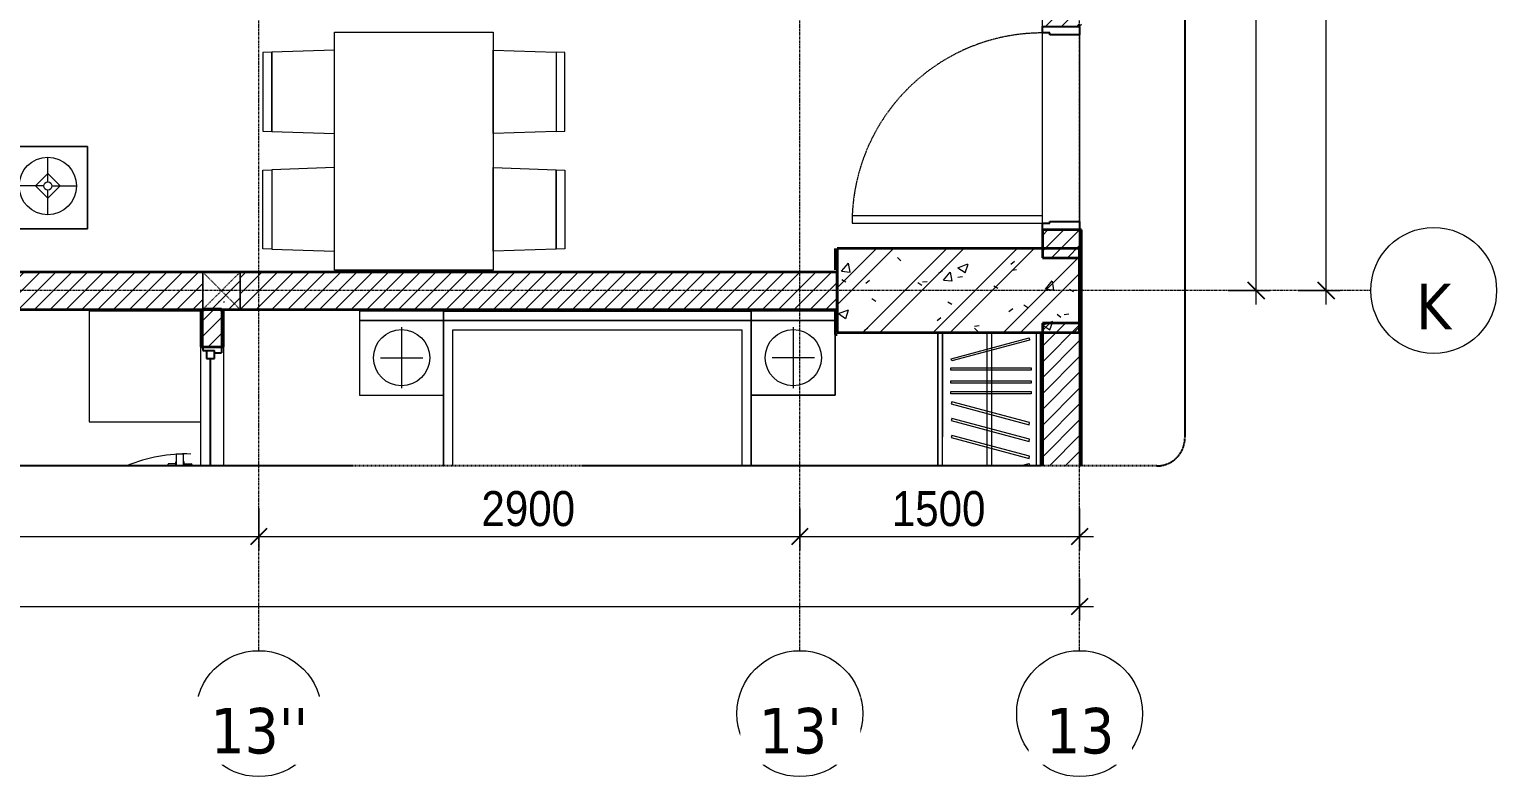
# Model space of a CAD drawing. Header units: millimetres. Extents: x 94264 to 187823, y -5375 to 75426.
# Drawn here: x 139644 to 147510, y 59132 to 63136 of the extents above; entities that cross this region are included whole.
import ezdxf

# ---------------------------------------------------------------- set-up
doc = ezdxf.new("R2010")
doc.units = ezdxf.units.MM
for name, pattern in [('Dash', [6, 3, -3]), ('Dash - Tight', [4.5, 3, -1.5]), ('Grid Line', [22.225, 12.7, -3.175, 3.175, -3.175]), ('Hidden', [7.14375, 4.7625, -2.38125])]:
    doc.linetypes.add(name, pattern=pattern)
for name, color, linetype, lineweight in [('0-2', 10, 'Continuous', 5), ('A-ANNO-DIMS', 211, 'Continuous', 9), ('A-ANNO-DIMS-75', 211, 'Continuous', 9), ('A-DETL-GENF-2', 92, 'Dash - Tight', 18), ('A-DETL-GENF-3', 92, 'Hidden', 25), ('A-DETL-GENF-4', 10, 'Continuous', 18), ('A-DOOR', 31, 'Continuous', 18), ('A-DOOR-1', 10, 'Continuous', 18), ('A-DOOR-FRAM', 31, 'Continuous', 25), ('A-FLOR-3', 10, 'Continuous', 18), ('A-GLAZ-1', 10, 'Continuous', 18), ('A-GLAZ-2', 90, 'Continuous', 25), ('A-WALL', 113, 'Continuous', 18), ('A-WALL-1', 113, 'Continuous', 35), ('A-WALL-2', 250, 'Continuous', 35), ('A-WALL-3', 10, 'Continuous', 18), ('A-WALL-PATT-1', 111, 'Continuous', 18), ('A-WALL-PATT-2', 9, 'Continuous', 18), ('A-WALL-PATT-3', 10, 'Continuous', 18), ('G-IMPT-1', 254, 'Continuous', 18), ('I-FURN', 30, 'Continuous', 18), ('I-FURN-1', 10, 'Continuous', 18), ('I-FURN-2', 253, 'Continuous', 18), ('I-WALL-1', 250, 'Continuous', 35), ('I-WALL-2', 10, 'Continuous', 18), ('I-WALL-3', 2, 'Continuous', 35), ('S-COLS', 52, 'Continuous', 18), ('S-COLS-1', 9, 'Continuous', 18), ('S-COLS-2', 250, 'Continuous', 35), ('S-COLS-4', 52, 'Dash', 18), ('S-COLS-5', 52, 'Continuous', 35), ('S-COLS-HDLN', 52, 'Dash', 18), ('S-GRID-1', 1, 'Grid Line', 9), ('S-GRID-IDEN', 1, 'Continuous', 9)]:
    doc.layers.add(name, color=color, linetype=linetype, lineweight=lineweight)
doc.styles.add('Tahoma_B', font='tahomabd.ttf', dxfattribs={"height": 243.75})
doc.styles.add('UTM Avo', font='', dxfattribs={"width": 0.9, "height": 187.5})
doc.styles.get('UTM Avo').set_extended_font_data('UTM Avo')
doc.dimstyles.new('1_Dim_chi_tiet_2_5', dxfattribs={"dimscale": 304.8, "dimtxt": 187.368928, "dimasz": 0.295276, "dimexe": 0.246063, "dimexo": 0.0625, "dimgap": 0.024606, "dimtad": 1, "dimdec": 0, "dimrnd": 5, "dimzin": 0, "dimdsep": 46, "dimtxsty": 'UTM Avo', "dimblk1": 'OBLIQUE', "dimblk2": 'OBLIQUE', "dimsah": 1, "dimcen": 0.09, "dimdle": 0.246063, "dimazin": 0, "dimtfac": 1, "dimtdec": 4, "dimtix": 1, "dimtmove": 0, "dimatfit": 3, "dimfxl": 0.492126, "dimfxlon": 1, "dimtvp": 1, "dimtolj": 1, "dimtzin": 0, "dimarcsym": 2})
pattern_1 = [(45, (0, 0), (-39.774756, 39.774756), [])]
pattern_2 = [(45, (28821.75, 0), (-42.426407, 42.426407), [])]
pattern_3 = [(50, (28821.75, 0), (546.5526, -47.8174), [57.15, -628.65]), (355, (28821.75, 0), (-105.7283, 573.17), [45.72, -502.92]), (100.451, (28867.3, -4), (440.8275, 525.35), [48.57, -534.27]), (46.184, (28821.75, 152.4), (813.2367, -126.1284), [85.725, -942.975]), (96.636, (28889.5, 141.9), (712.2074, 742.2826), [72.855, -801.405]), (351.184, (28821.75, 152.4), (712.215, 742.276), [68.58, -754.38]), (21, (28897.95, 114.3), (454.8433, -306.796), [57.15, -628.65]), (326, (28897.95, 114.3), (185.4063, 552.5638), [45.72, -502.92]), (71.451, (28935.85, 88.73), (640.2512, 245.764), [48.57, -534.27]), (37.5, (28821.75, 0), (9.26637, 253.66504), [5.029, -491.795, 5.029, -505.511, -504.825]), (37.5, (28821.75, 0), (9.26637, 253.66504), [-1007.364, 5.029, -499.796]), (7.5, (28821.75, 0), (200.45944, 300.5414), [5.029, -286.055, 5.029, -480.365, -192.405]), (7.5, (28821.75, 0), (200.45944, 300.5414), [-776.478, 5.029, -187.376]), (327.5, (28651.82, 0), (406.77284, -17.18643), [5.029, -185.471, 5.029, -589.331, -788.67]), (327.5, (28651.82, 0), (406.77284, -17.18643), [-784.86, 5.029, -783.641]), (317.5, (28575.62, 0), (444.3881, 76.2803), [5.029, -242.621, 5.029, -389.687, -560.07]), (317.5, (28575.62, 0), (444.3881, 76.2803), [-642.366, 5.029, -555.041]), (45, (28821.75, 0), (-188.5854, 188.5854), []), (45, (28821.75, 285.75), (-188.5854, 188.5854), [])]

# ---------------------------------------------------------------- blocks, each defined once
blk = doc.blocks.new('NCV_TKTC_KET CAU_rvt-2-TKCS_RAMP DỐC 2 - MẶT BẰNG TẦNG 1')
at = {"layer": 'S-COLS-1'}
h = blk.add_hatch(dxfattribs=at)
h.set_pattern_fill('FP_5', color=256, style=0, pattern_type=2)
h.set_pattern_definition([(45, (0, 0), (-188.5854, 188.5854), []), (45, (0, 285.75), (-188.5854, 188.5854), [])])
h.paths.add_polyline_path([(116452.6, 61511.9), (116452.6, 61961.9), (115152.6, 61961.9), (115152.6, 61511.9)])
h = blk.add_hatch(dxfattribs=at)
h.set_pattern_fill('FP_6', color=256, style=0, pattern_type=2)
h.set_pattern_definition([(50, (0, 0), (546.5526, -47.8174), [57.15, -628.65]), (355, (0, 0), (-105.7283, 573.17), [45.72, -502.92]), (100.451, (45.55, -4), (440.8275, 525.35), [48.57, -534.27]), (46.184, (0, 152.4), (813.2367, -126.1284), [85.725, -942.975]), (96.636, (67.8, 141.9), (712.2074, 742.2826), [72.855, -801.405]), (351.184, (0, 152.4), (712.215, 742.276), [68.58, -754.38]), (21, (76.2, 114.3), (454.8433, -306.796), [57.15, -628.65]), (326, (76.2, 114.3), (185.4063, 552.5638), [45.72, -502.92]), (71.451, (114.1, 88.73), (640.2512, 245.764), [48.57, -534.27]), (37.5, (0, 0), (9.26637, 253.66504), [25.146, -471.678, 25.146, -485.394, -504.825]), (37.5, (0, 0), (9.26637, 253.66504), [-1007.364, 25.146, -479.679]), (7.5, (0, 0), (200.45944, 300.5414), [25.146, -265.938, 25.146, -460.248, -192.405]), (7.5, (0, 0), (200.45944, 300.5414), [-776.478, 25.146, -167.259]), (327.5, (-169.93, 0), (406.77284, -17.18643), [25.146, -165.354, 25.146, -569.214, -788.67]), (327.5, (-169.93, 0), (406.77284, -17.18643), [-784.86, 25.146, -763.524]), (317.5, (-246.13, 0), (444.3881, 76.2803), [25.146, -222.504, 25.146, -369.57, -560.07]), (317.5, (-246.13, 0), (444.3881, 76.2803), [-642.366, 25.146, -534.924])])
h.paths.add_polyline_path([(116452.6, 61511.9), (116452.6, 61961.9), (115152.6, 61961.9), (115152.6, 61511.9)])
at = {"layer": 'A-FLOR-3'}
blk.add_line((111752.1, 61635.3), (111752.1, 61626.9), dxfattribs=at)
at = {"layer": 'S-COLS-2'}
for p, q in [((116452.6, 61961.9), (115152.6, 61961.9)), ((115152.6, 61961.9), (115152.6, 61511.9)), ((116452.6, 61511.9), (116452.6, 61961.9)), ((115152.6, 61511.9), (116452.6, 61511.9))]:
    blk.add_line(p, q, dxfattribs=at)
blk = doc.blocks.new('M_Fixed - 900 x 1400-553070-TKCS_RAMP DỐC 2 - MẶT BẰNG TẦNG 1')
at = {"layer": 'A-GLAZ-2'}
for p, q in [((-188, 22), (387, 22)), ((387, 44), (387, 0)), ((431, 44), (387, 44)), ((431, 63), (431, 0)), ((448.9, 63), (431, 63)), ((387, 0), (431, 0)), ((418, 0), (418, -37)), ((450, -37), (418, -37))]:
    blk.add_line(p, q, dxfattribs=at)
blk = doc.blocks.new('GIUONG NGU-2TAB-1600x2000 - GIUONG NGU-2TAB-1600x2000-842839-TKCS_RAMP DỐC 2 - MẶT BẰNG TẦNG 1')
at = {"layer": 'I-FURN-2'}
for p, q in [((458.5, 0), (8.5, 0)), ((8.5, 0), (8.5, -50)), ((458.5, -50), (458.5, 0)), ((2108.2, 0), (458.5, 0)), ((458.5, 0), (458.5, -50)), ((458.5, 0), (2108.2, 0)), ((2108.2, -50), (2108.2, 0)), ((458.5, -50), (8.5, -50)), ((8.5, -50), (8.5, -450.3)), ((8.5, -50), (458.5, -50)), ((458.5, -50), (8.5, -50)), ((8.5, -50), (8.5, -450.3)), ((458.5, -450.3), (458.5, -50)), ((2108.2, -50), (458.5, -50)), ((458.5, -50), (458.5, -830)), ((458.5, -50), (2108.2, -50)), ((458.5, -830), (458.5, -50)), ((458.5, -450.3), (458.5, -50)), ((458.5, -50), (2108.2, -50)), ((2558.2, 0), (2108.2, 0)), ((2108.2, 0), (2108.2, -50)), ((2558.2, -50), (2108.2, -50)), ((2108.2, -50), (2108.2, -450.3)), ((2108.2, -830), (2108.2, -50)), ((2108.2, -50), (2558.2, -50)), ((2108.2, -50), (2558.2, -50)), ((2108.2, -450.3), (2108.2, -50)), ((2108.2, -50), (2108.2, -830)), ((2558.2, -50), (2558.2, 0)), ((2558.2, -450.3), (2558.2, -50)), ((2558.2, -50), (2558.2, -450.3)), ((233.5, -86.8), (233.5, -413.5)), ((508.5, -100), (2058.2, -100)), ((508.5, -830), (508.5, -100)), ((2058.2, -100), (2058.2, -830)), ((2333.2, -86.8), (2333.2, -413.5)), ((120.2, -250.2), (346.8, -250.2)), ((2446.5, -250.2), (2219.8, -250.2)), ((8.5, -450.3), (458.5, -450.3)), ((8.5, -450.3), (458.5, -450.3)), ((2108.2, -450.3), (2558.2, -450.3)), ((2558.2, -450.3), (2108.2, -450.3))]:
    blk.add_line(p, q, dxfattribs=at)
for centre in [(233.5, -250.2), (2333.2, -250.2)]:
    blk.add_circle(centre, 150.7, dxfattribs=at)
blk = doc.blocks.new('TU QUAN AO-SUITE ROOM_3 - TU QUAN AO-SUITE ROOM_3-842841-TKCS_RAMP DỐC 2 - MẶT BẰNG TẦNG 1')
at = {"layer": 'I-FURN-2'}
for p, q in [((-550, -40), (-550, -755)), ((-550, -755), (-550, -40)), ((-550, -40), (-550, -576)), ((-526, -755), (-526, -40)), ((-526, -40), (-526, -600)), ((-478.3, -181.1), (-61.3, -69.4)), ((-287, -40), (-287, -576)), ((-263, -40), (-263, -576)), ((-61.3, -69.4), (-58.2, -80.9)), ((-24, -40), (-24, -755)), ((0, -755), (0, -40)), ((0, -40), (0, -755)), ((-58.2, -80.9), (-475.2, -192.7)), ((-480.1, -229.7), (-50.1, -229.7)), ((-480.1, -241.7), (-480.1, -229.7)), ((-475.2, -192.7), (-478.3, -181.1)), ((-50.1, -229.7), (-50.1, -241.7)), ((-50.1, -241.7), (-480.1, -241.7)), ((-480.1, -299.2), (-50.1, -299.2)), ((-480.1, -311.2), (-480.1, -299.2)), ((-50.1, -311.2), (-480.1, -311.2)), ((-50.1, -299.2), (-50.1, -311.2)), ((-480.1, -356.4), (-50.1, -356.4)), ((-480.1, -368.4), (-480.1, -356.4)), ((-50.1, -368.4), (-480.1, -368.4)), ((-50.1, -356.4), (-50.1, -368.4)), ((-475.2, -411.5), (-478.3, -423.1)), ((-478.3, -423.1), (-61.3, -534.9)), ((-58.2, -523.3), (-475.2, -411.5)), ((-475.2, -500.3), (-478.3, -511.9)), ((-478.3, -511.9), (-61.3, -623.6)), ((-58.2, -612.1), (-475.2, -500.3)), ((-61.3, -534.9), (-58.2, -523.3)), ((-526, -755), (-526, -600)), ((-475.2, -591.5), (-478.3, -603.1)), ((-478.3, -603.1), (-61.3, -714.9)), ((-58.2, -703.3), (-475.2, -591.5)), ((-287, -576), (-287, -755)), ((-263, -576), (-263, -755)), ((-61.3, -623.6), (-58.2, -612.1)), ((-61.3, -714.9), (-58.2, -703.3)), ((-109.4, -755), (-61.3, -742.1)), ((-58.2, -753.7), (-63, -755)), ((-61.3, -742.1), (-58.2, -753.7))]:
    blk.add_line(p, q, dxfattribs=at)
blk = doc.blocks.new('MAY GIAT - MAY GIAT_dwg-348053-TKCS_RAMP DỐC 2 - MẶT BẰNG TẦNG 1')
at = {"layer": 'G-IMPT-1'}
blk.add_line((605, 596.6), (5, 596.6), dxfattribs=at)
at = {"layer": 'G-IMPT-1', "flags": 128}
blk.add_lwpolyline([(5, 596.6), (5, 2.3), (605, 2.3)], dxfattribs=at)
blk = doc.blocks.new('MAY GIAT - MAY GIAT-348233-TKCS_RAMP DỐC 2 - MẶT BẰNG TẦNG 1')
at = {"layer": 'I-FURN-2'}
for p, q in [((5, 596.6), (5, 2.3)), ((605, 596.6), (5, 596.6)), ((5, 2.3), (605, 2.3))]:
    blk.add_line(p, q, dxfattribs=at)
blk.add_blockref('MAY GIAT - MAY GIAT_dwg-348053-TKCS_RAMP DỐC 2 - MẶT BẰNG TẦNG 1', (0, 0))
blk = doc.blocks.new('RES_BAN AN 1 - RES_BAN AN 1-842837-TKCS_RAMP DỐC 2 - MẶT BẰNG TẦNG 1')
at = {"layer": 'I-FURN-2'}
for p, q in [((-425, 1275), (425, 1275)), ((-425, 0), (-425, 1275)), ((425, 1275), (425, 0)), ((-425, 1180), (-761.9, 1168.8)), ((-425, 732.5), (-425, 1180)), ((425, 1180), (761.9, 1168.8)), ((425, 732.5), (425, 1180)), ((-761.9, 1168.8), (-809.6, 1167.2)), ((-809.6, 1167.2), (-809.6, 745.3)), ((-761.9, 1168.8), (-761.9, 743.8)), ((-761.9, 743.8), (-761.9, 1168.8)), ((761.9, 1168.8), (761.9, 743.8)), ((761.9, 1168.8), (761.9, 743.8)), ((809.6, 1167.2), (761.9, 1168.8)), ((809.6, 745.3), (809.6, 1167.2)), ((-809.6, 745.3), (-761.9, 743.8)), ((-761.9, 743.8), (-425, 732.5)), ((761.9, 743.8), (425, 732.5)), ((761.9, 743.8), (809.6, 745.3)), ((-809.6, 536.9), (-761.9, 538.5)), ((-809.6, 115.1), (-809.6, 536.9)), ((-425, 549.7), (-761.9, 538.5)), ((-761.9, 538.5), (-761.9, 113.5)), ((-761.9, 538.5), (-761.9, 113.5)), ((-425, 102.3), (-425, 549.7)), ((425, 549.7), (761.9, 538.5)), ((425, 102.3), (425, 549.7)), ((761.9, 538.5), (761.9, 113.5)), ((761.9, 538.5), (809.6, 536.9)), ((761.9, 113.5), (761.9, 538.5)), ((809.6, 536.9), (809.6, 115.1)), ((-761.9, 113.5), (-809.6, 115.1)), ((-761.9, 113.5), (-425, 102.3)), ((761.9, 113.5), (425, 102.3)), ((809.6, 115.1), (761.9, 113.5)), ((425, 0), (-425, 0))]:
    blk.add_line(p, q, dxfattribs=at)
blk = doc.blocks.new('LOBBY_SOFA_1 - LOBBY_SOFA_1-842835-TKCS_RAMP DỐC 2 - MẶT BẰNG TẦNG 1')
at = {"layer": 'I-FURN'}
for p, q in [((-2556, 0), (-2556, -660)), ((-708, 0), (-2556, 0)), ((-708, -660), (-708, 0)), ((-2457, -66), (-2457, -660)), ((-807, -66), (-2457, -66)), ((-807, -660), (-807, -66)), ((-807, -143), (-2457, -143)), ((-1907, -143), (-1907, -660)), ((-1357, -143), (-1357, -660)), ((-3128.2, -193.5), (-2688.2, -193.5)), ((-3128.2, -633.5), (-3128.2, -193.5)), ((-2688.2, -193.5), (-2688.2, -633.5)), ((-575.9, -193.5), (-575.9, -633.5)), ((-135.9, -193.5), (-575.9, -193.5)), ((-135.9, -633.5), (-135.9, -193.5)), ((-2915.4, -269), (-2915.4, -401)), ((-348.6, -269), (-348.6, -401)), ((-2915.4, -357), (-2981.4, -423)), ((-2849.4, -423), (-2915.4, -357)), ((-414.6, -423), (-348.6, -357)), ((-348.6, -357), (-282.6, -423)), ((-2937.4, -423), (-3069.4, -423)), ((-2981.4, -423), (-2915.4, -489)), ((-2915.4, -489), (-2849.4, -423)), ((-2915.4, -445), (-2915.4, -577)), ((-2893.4, -423), (-2761.4, -423)), ((-370.6, -423), (-502.6, -423)), ((-348.6, -489), (-414.6, -423)), ((-282.6, -423), (-348.6, -489)), ((-348.6, -445), (-348.6, -577)), ((-326.6, -423), (-194.6, -423)), ((-2688.2, -633.5), (-3128.2, -633.5)), ((-2556, -660), (-708, -660)), ((-575.9, -633.5), (-135.9, -633.5)), ((-1160.3, -1020.5), (-2128.3, -1020.5)), ((-2172.3, -1064.5), (-2172.3, -1504.5)), ((-1116.3, -1504.5), (-1116.3, -1064.5)), ((-2128.3, -1548.5), (-1160.3, -1548.5))]:
    blk.add_line(p, q, dxfattribs=at)
for centre, radius in [((-2915.4, -423), 154), ((-348.6, -423), 154), ((-2915.4, -423), 22), ((-348.6, -423), 22)]:
    blk.add_circle(centre, radius, dxfattribs=at)
for centre, start, end in [((-2128.3, -1064.5), 90, 180), ((-1160.3, -1064.5), 0, 90), ((-2128.3, -1504.5), 180, 270), ((-1160.3, -1504.5), 270, 0)]:
    blk.add_arc(centre, 44, start, end, dxfattribs=at)
at = {"layer": 'I-FURN-2'}
for p, q in [((-708, 0), (-2556, 0)), ((-2556, 0), (-2556, -660)), ((-708, -660), (-708, 0)), ((-2688.2, -193.5), (-3128.2, -193.5)), ((-3128.2, -193.5), (-3128.2, -633.5)), ((-2688.2, -633.5), (-2688.2, -193.5)), ((-135.9, -193.5), (-575.9, -193.5)), ((-575.9, -193.5), (-575.9, -633.5)), ((-135.9, -633.5), (-135.9, -193.5)), ((-3128.2, -633.5), (-2688.2, -633.5)), ((-2556, -660), (-708, -660)), ((-575.9, -633.5), (-135.9, -633.5)), ((-1160.3, -1020.5), (-2128.3, -1020.5)), ((-2172.3, -1064.5), (-2172.3, -1504.5)), ((-1116.3, -1504.5), (-1116.3, -1064.5)), ((-2128.3, -1548.5), (-1160.3, -1548.5))]:
    blk.add_line(p, q, dxfattribs=at)
for centre, start, end in [((-2128.3, -1064.5), 90, 180), ((-1160.3, -1064.5), 0, 90), ((-2128.3, -1504.5), 180, 270), ((-1160.3, -1504.5), 270, 0)]:
    blk.add_arc(centre, 44, start, end, dxfattribs=at)
blk = doc.blocks.new('DOOR_CW_01 CANH MO-PANEL KINH - DIG_01-900x2200-CỬA NHÔM KÍNH-V31-TKCS_RAMP DỐC 2 - MẶT BẰNG TẦNG 1')
at = {"layer": 'A-DETL-GENF-4'}
for p, q in [((-442, -810), (-442, -816.5)), ((-399, -820.5), (-438, -820.5)), ((-399, -810), (-399, -831.8)), ((-399, -831.8), (-397, -831.8)), ((-397, -810), (-397, -831.8)), ((-397, -810), (-397, -872)), ((-357, -810), (-357, -831.8)), ((-357, -872), (-357, -810)), ((-355, -831.8), (-357, -831.8)), ((-355, -810), (-355, -831.8)), ((-355, -820.5), (-316, -820.5)), ((-312, -810), (-312, -816.5)), ((-397, -872), (-357, -872))]:
    blk.add_line(p, q, dxfattribs=at)
for centre, radius, start, end in [((-438, -816.5), 4, 180, 270), ((-407, -60), 814, 268, 292.61181), ((-316, -816.5), 4, 270, 0)]:
    blk.add_arc(centre, radius, start, end, dxfattribs=at)
blk = doc.blocks.new('NCV_TKTC_TANG 1_rvt-2-TKCS_RAMP DỐC 2 - MẶT BẰNG TẦNG 1')
at = {"layer": 'A-WALL-PATT-2'}
h = blk.add_hatch(dxfattribs=at)
h.set_pattern_fill('FP_1', color=256, style=0, pattern_type=2)
h.set_pattern_definition([(45, (0, 0), (-42.426407, 42.426407), [])])
h.paths.add_polyline_path([(111852.6, 61434.9), (111852.6, 61636.9), (111752.6, 61636.9), (111752.6, 61434.9)])
at = {"layer": 'A-WALL-PATT-3'}
h = blk.add_hatch(dxfattribs=at)
h.set_pattern_fill('FP_7', color=256, style=0, pattern_type=2)
h.set_pattern_definition(pattern_1)
h.paths.add_polyline_path([(115152.6, 61846.9), (115152.6, 61961.9), (115142.6, 61961.9), (115142.6, 61846.9)])
h = blk.add_hatch(dxfattribs=at)
h.set_pattern_fill('FP_7', color=256, style=0, pattern_type=2)
h.set_pattern_definition(pattern_1)
h.paths.add_polyline_path([(111752.6, 61434.9), (111752.6, 61626.9), (111742.6, 61626.9), (111742.6, 61434.9)])
h = blk.add_hatch(dxfattribs=at)
h.set_pattern_fill('FP_7', color=256, style=0, pattern_type=2)
h.set_pattern_definition(pattern_1)
h.paths.add_polyline_path([(111862.6, 61434.9), (111862.6, 61626.9), (111852.6, 61626.9), (111852.6, 61434.9)])
h = blk.add_hatch(dxfattribs=at)
h.set_pattern_fill('FP_7', color=256, style=0, pattern_type=2)
h.set_pattern_definition(pattern_1)
h.paths.add_polyline_path([(115152.6, 61501.9), (115152.6, 61626.9), (115142.6, 61626.9), (115142.6, 61501.9)])
at = {"layer": 'A-FLOR-3'}
for p, q in [((116252.6, 61961.9), (116252.6, 64835.3)), ((108302.6, 61836.9), (115152.6, 61836.9)), ((116252.6, 60796.9), (116252.6, 61511.9))]:
    blk.add_line(p, q, dxfattribs=at)
at = {"layer": 'A-WALL-2'}
for p, q in [((111852.6, 61636.9), (111752.6, 61636.9)), ((111752.6, 61636.9), (111752.6, 61626.9)), ((111852.6, 61626.9), (111852.6, 61636.9)), ((111752.6, 61434.9), (111852.6, 61434.9))]:
    blk.add_line(p, q, dxfattribs=at)
at = {"layer": 'A-WALL-3'}
for p, q in [((111752.6, 61626.9), (111752.6, 61434.9)), ((111752.6, 61434.9), (111752.6, 61626.9)), ((111852.6, 61434.9), (111852.6, 61626.9)), ((111852.6, 61626.9), (111852.6, 61434.9))]:
    blk.add_line(p, q, dxfattribs=at)
at = {"layer": 'I-WALL-1'}
for p, q in [((115142.6, 61961.9), (115142.6, 61846.9)), ((115152.6, 61846.9), (115152.6, 61961.9)), ((111742.6, 61626.9), (111742.6, 61434.9)), ((111862.6, 61434.9), (111862.6, 61626.9)), ((115142.6, 61626.9), (115142.6, 61501.9)), ((115152.6, 61511.9), (115152.6, 61626.9)), ((111742.6, 61434.9), (111752.6, 61434.9)), ((111852.6, 61434.9), (111862.6, 61434.9)), ((115142.6, 61501.9), (115152.6, 61501.9))]:
    blk.add_line(p, q, dxfattribs=at)
at = {"layer": 'I-WALL-2'}
for p, q in [((111742.6, 60796.9), (111742.6, 61434.9)), ((111862.6, 61434.9), (111862.6, 60796.9))]:
    blk.add_line(p, q, dxfattribs=at)
at = {"layer": 'A-DOOR-1', "rotation": 180}
blk.add_blockref('DOOR_CW_01 CANH MO-PANEL KINH - DIG_01-900x2200-CỬA NHÔM KÍNH-V31-TKCS_RAMP DỐC 2 - MẶT BẰNG TẦNG 1', (111252.6, 59986.9), dxfattribs=at)
at = {"layer": 'A-GLAZ-1', "rotation": 89.99999999999905}
blk.add_blockref('M_Fixed - 900 x 1400-553070-TKCS_RAMP DỐC 2 - MẶT BẰNG TẦNG 1', (111815.6, 60984.9), dxfattribs=at)
at = {"layer": 'I-FURN-1', "rotation": 180}
blk.add_blockref('LOBBY_SOFA_1 - LOBBY_SOFA_1-842835-TKCS_RAMP DỐC 2 - MẶT BẰNG TẦNG 1', (108006.1, 61874.1), dxfattribs=at)
at = {"layer": 'I-FURN-1'}
for name, p in [('RES_BAN AN 1 - RES_BAN AN 1-842837-TKCS_RAMP DỐC 2 - MẶT BẰNG TẦNG 1', (112883.8, 61845.3)), ('MAY GIAT - MAY GIAT-348233-TKCS_RAMP DỐC 2 - MẶT BẰNG TẦNG 1', (111137.6, 61030.3)), ('GIUONG NGU-2TAB-1600x2000 - GIUONG NGU-2TAB-1600x2000-842839-TKCS_RAMP DỐC 2 - MẶT BẰNG TẦNG 1', (112584.3, 61626.9)), ('TU QUAN AO-SUITE ROOM_3 - TU QUAN AO-SUITE ROOM_3-842841-TKCS_RAMP DỐC 2 - MẶT BẰNG TẦNG 1', (116242.6, 61551.9))]:
    blk.add_blockref(name, p, dxfattribs=at)
blk = doc.blocks.new('FD_05 - FD_05-1000x2200mm-835433-TKCS_RAMP DỐC 2 - MẶT BẰNG TẦNG 1')
at = {"layer": 'A-DETL-GENF-2'}
for p, q in [((510, -100), (470, -100)), ((470, -100), (470, -1120)), ((510, -1120), (510, -100)), ((470, -1120), (510, -1120))]:
    blk.add_line(p, q, dxfattribs=at)
blk.add_arc((510, -100), 1020, 180, 267.75253, dxfattribs=at)
at = {"layer": 'A-DOOR-FRAM'}
for p, q in [((-545, 100), (-500, 100)), ((-545, -100), (-545, 100)), ((-500, 100), (-500, -60)), ((500, 100), (545, 100)), ((500, -60), (500, 100)), ((545, 100), (545, -100)), ((-500, -60), (-510, -60)), ((-510, -60), (-510, -100)), ((510, -60), (500, -60)), ((510, -100), (510, -60)), ((-510, -100), (-545, -100)), ((545, -100), (510, -100))]:
    blk.add_line(p, q, dxfattribs=at)
blk = doc.blocks.new('G1_SOF - BO TRU - 200x200-3051103-TKCS_RAMP DỐC 2 - MẶT BẰNG TẦNG 1')
at = {"layer": 'S-COLS-HDLN'}
for p, q in [((-100, -100), (100, 100)), ((100, -100), (-100, 100))]:
    blk.add_line(p, q, dxfattribs=at)
blk = doc.blocks.new('BORDER VIEW - BORDER VIEW-2145816-TKCS_RAMP DỐC 2 - MẶT BẰNG TẦNG 1')
at = {"layer": 'A-DETL-GENF-3'}
for p, q in [((20564.4, 12687.9), (20564.4, 150)), ((20414.4, 0), (150, 0))]:
    blk.add_line(p, q, dxfattribs=at)
blk.add_arc((20414.4, 150), 150, 270, 360, dxfattribs=at)
blk = doc.blocks.new('Grid - M_Grid Head - Circle-353313-TKCS_RAMP DỐC 2 - MẶT BẰNG TẦNG 1')
at = {"layer": 'S-GRID-IDEN'}
blk.add_circle((0, 0), 4.5, dxfattribs=at)
blk = doc.blocks.new('DIMBLOCK19-TKCS_RAMP DỐC 2 - MẶT BẰNG TẦNG 1')
at = {"layer": 'A-ANNO-DIMS-75'}
for p, q in [((136974.3, 60568.4), (136974.3, 60343.4)), ((136974.3, 60418.4), (136974.3, 60568.4)), ((140874.4, 60568.4), (140874.4, 60343.4)), ((140874.4, 60418.4), (140874.4, 60568.4)), ((136974.3, 60418.4), (140874.4, 60418.4))]:
    blk.add_line(p, q, dxfattribs=at)
at = {"layer": 'A-ANNO-DIMS-75', "lineweight": 25}
for p, q in [((136974.3, 60418.4), (136929.3, 60373.4)), ((136974.3, 60418.4), (137019.3, 60463.4)), ((140874.4, 60418.4), (140829.4, 60373.4)), ((140874.4, 60418.4), (140919.4, 60463.4))]:
    blk.add_line(p, q, dxfattribs=at)
at = {"layer": 'A-ANNO-DIMS-75', "color": 0, "insert": (138667.6, 60662), "char_height": 187.5, "width": 616.236, "attachment_point": 1, "line_spacing_factor": 1.110334, "style": 'UTM Avo'}
blk.add_mtext('3900', dxfattribs=at)
blk = doc.blocks.new('_Oblique')
at = {"color": 0, "linetype": 'ByBlock', "lineweight": -2}
blk.add_line((-0.5, -0.5), (0.5, 0.5), dxfattribs=at)
blk = doc.blocks.new('DIMBLOCK20-TKCS_RAMP DỐC 2 - MẶT BẰNG TẦNG 1')
at = {"layer": 'A-ANNO-DIMS-75'}
for p, q in [((140874.4, 60568.4), (140874.4, 60343.4)), ((140874.4, 60418.4), (140874.4, 60568.4)), ((143774.3, 60568.4), (143774.3, 60343.4)), ((143774.3, 60418.4), (143774.3, 60568.4)), ((140874.4, 60418.4), (143774.3, 60418.4))]:
    blk.add_line(p, q, dxfattribs=at)
at = {"layer": 'A-ANNO-DIMS-75', "lineweight": 25}
for p, q in [((140874.4, 60418.4), (140829.4, 60373.4)), ((140874.4, 60418.4), (140919.4, 60463.4)), ((143774.3, 60418.4), (143729.3, 60373.4)), ((143774.3, 60418.4), (143819.3, 60463.4))]:
    blk.add_line(p, q, dxfattribs=at)
at = {"layer": 'A-ANNO-DIMS-75', "color": 0, "insert": (142067.6, 60662), "char_height": 187.5, "width": 616.236, "attachment_point": 1, "line_spacing_factor": 1.110334, "style": 'UTM Avo'}
blk.add_mtext('2900', dxfattribs=at)
blk = doc.blocks.new('DIMBLOCK21-TKCS_RAMP DỐC 2 - MẶT BẰNG TẦNG 1')
at = {"layer": 'A-ANNO-DIMS-75'}
for p, q in [((143774.3, 60568.4), (143774.3, 60343.4)), ((143774.3, 60418.4), (143774.3, 60568.4)), ((145274.3, 60568.4), (145274.3, 60343.4)), ((145274.3, 60418.4), (145274.3, 60568.4)), ((143774.3, 60418.4), (145349.3, 60418.4))]:
    blk.add_line(p, q, dxfattribs=at)
at = {"layer": 'A-ANNO-DIMS-75', "lineweight": 25}
for p, q in [((143774.3, 60418.4), (143729.3, 60373.4)), ((143774.3, 60418.4), (143819.3, 60463.4)), ((145274.3, 60418.4), (145229.3, 60373.4)), ((145274.3, 60418.4), (145319.3, 60463.4))]:
    blk.add_line(p, q, dxfattribs=at)
at = {"layer": 'A-ANNO-DIMS-75', "color": 0, "insert": (144267.5, 60662), "char_height": 187.5, "width": 616.236, "attachment_point": 1, "line_spacing_factor": 1.110334, "style": 'UTM Avo'}
blk.add_mtext('1500', dxfattribs=at)
blk = doc.blocks.new('DIMBLOCK22-TKCS_RAMP DỐC 2 - MẶT BẰNG TẦNG 1')
at = {"layer": 'A-ANNO-DIMS-75'}
for p, q in [((128774.3, 60193.4), (128774.3, 59968.4)), ((128774.3, 60043.4), (128774.3, 60193.4)), ((145274.3, 60193.4), (145274.3, 59968.4)), ((145274.3, 60043.4), (145274.3, 60193.4)), ((128699.3, 60043.4), (145349.3, 60043.4))]:
    blk.add_line(p, q, dxfattribs=at)
at = {"layer": 'A-ANNO-DIMS-75', "lineweight": 25}
for p, q in [((128774.3, 60043.4), (128729.3, 59998.4)), ((128774.3, 60043.4), (128819.3, 60088.4)), ((145274.3, 60043.4), (145229.3, 59998.4)), ((145274.3, 60043.4), (145319.3, 60088.4))]:
    blk.add_line(p, q, dxfattribs=at)
at = {"layer": 'A-ANNO-DIMS-75', "color": 0, "insert": (136703.4, 60287), "char_height": 187.5, "width": 770.294, "attachment_point": 1, "line_spacing_factor": 1.110334, "style": 'UTM Avo'}
blk.add_mtext('16500', dxfattribs=at)
blk = doc.blocks.new('DIMBLOCK23-TKCS_RAMP DỐC 2 - MẶT BẰNG TẦNG 1')
at = {"layer": 'A-ANNO-DIMS-75'}
for p, q in [((146070.7, 69936.9), (146295.7, 69936.9)), ((146220.7, 69936.9), (146070.7, 69936.9)), ((146220.7, 61661.9), (146220.7, 69936.9)), ((146070.7, 61736.9), (146295.7, 61736.9)), ((146220.7, 61736.9), (146070.7, 61736.9))]:
    blk.add_line(p, q, dxfattribs=at)
at = {"layer": 'A-ANNO-DIMS-75', "lineweight": 25}
for p, q in [((146220.7, 69936.9), (146175.7, 69981.9)), ((146220.7, 69936.9), (146265.7, 69891.9)), ((146220.7, 61736.9), (146175.7, 61781.9)), ((146220.7, 61736.9), (146265.7, 61691.9))]:
    blk.add_line(p, q, dxfattribs=at)
at = {"layer": 'A-ANNO-DIMS-75', "color": 0, "insert": (145977.1, 65580.2), "char_height": 187.5, "width": 616.236, "attachment_point": 1, "rotation": 90, "line_spacing_factor": 1.110334, "style": 'UTM Avo'}
blk.add_mtext('8200', dxfattribs=at)
blk = doc.blocks.new('DIMBLOCK25-TKCS_RAMP DỐC 2 - MẶT BẰNG TẦNG 1')
at = {"layer": 'A-ANNO-DIMS-75', "lineweight": 25}
for p, q in [((146595.7, 73036.9), (146550.7, 73081.9)), ((146595.7, 73036.9), (146640.7, 72991.9)), ((146595.7, 61736.9), (146550.7, 61781.9)), ((146595.7, 61736.9), (146640.7, 61691.9))]:
    blk.add_line(p, q, dxfattribs=at)
at = {"layer": 'A-ANNO-DIMS-75'}
for p, q in [((146595.7, 61661.9), (146595.7, 73111.9)), ((146445.7, 73036.9), (146670.7, 73036.9)), ((146595.7, 73036.9), (146445.7, 73036.9)), ((146445.7, 61736.9), (146670.7, 61736.9)), ((146595.7, 61736.9), (146445.7, 61736.9))]:
    blk.add_line(p, q, dxfattribs=at)
at = {"layer": 'A-ANNO-DIMS-75', "color": 0, "insert": (146352.1, 67066), "char_height": 187.5, "width": 770.294, "attachment_point": 1, "rotation": 90, "line_spacing_factor": 1.110334, "style": 'UTM Avo'}
blk.add_mtext('11300', dxfattribs=at)

msp = doc.modelspace()

# ---------------------------------------------------------------- hatches: boundary and pattern name
at = {"layer": 'A-WALL-PATT-1'}
h = msp.add_hatch(dxfattribs=at)
h.set_pattern_fill('FP_7', color=256, style=0, pattern_type=2)
h.set_pattern_definition([(45, (28821.75, 0), (-39.774756, 39.774756), [])])
h.paths.add_polyline_path([(145282, 60796.9), (145284.4, 60796.9), (145284.4, 62061.9), (145274.4, 62061.9), (145274.4, 60796.9)])
h.paths.add_polyline_path([(145274.4, 63151.9), (145284.4, 63151.9), (145284.4, 70111.9), (145274.4, 70111.9), (145274.4, 63189.2)])
h = msp.add_hatch(dxfattribs=at)
h.set_pattern_fill('FP_1', color=256, style=0, pattern_type=2)
h.set_pattern_definition(pattern_2)
h.paths.add_polyline_path([(145274.4, 61911.9), (145274.4, 62061.9), (145074.4, 62061.9), (145074.4, 61911.9)])
h.paths.add_polyline_path([(145274.4, 63151.9), (145274.4, 64835.3), (145074.4, 64835.3), (145074.4, 63151.9)])
h.paths.add_polyline_path([(145074.4, 65035.3), (145274.4, 65035.3), (145274.4, 69761.9), (145074.4, 69761.9), (145074.4, 65384.3)])
h = msp.add_hatch(dxfattribs=at)
h.set_pattern_fill('FP_1', color=256, style=0, pattern_type=2)
h.set_pattern_definition(pattern_2)
h.paths.add_polyline_path([(143974.4, 61635.3), (143974.4, 61835.3), (140774, 61835.3), (140774, 61635.3), (143313.1, 61635.3)])
h.paths.add_polyline_path([(140574, 61635.3), (140574, 61835.3), (137124.3, 61835.3), (137124.3, 61635.3), (138140.2, 61635.3)])
h = msp.add_hatch(dxfattribs=at)
h.set_pattern_fill('FP_1', color=256, style=0, pattern_type=2)
h.set_pattern_definition(pattern_2)
h.paths.add_polyline_path([(145074.4, 60796.9), (145274.4, 60796.9), (145274.4, 61561.9), (145074.4, 61561.9), (145074.4, 61433.2)])
at = {"layer": 'S-COLS-1'}
h = msp.add_hatch(dxfattribs=at)
h.set_pattern_fill('FP_12', color=256, style=0, pattern_type=2)
h.set_pattern_definition(pattern_3)
h.paths.add_polyline_path([(140574, 61635.3), (140774, 61635.3), (140774, 61835.3), (140574, 61835.3)])
h = msp.add_hatch(dxfattribs=at)
h.set_pattern_fill('FP_12', color=256, style=0, pattern_type=2)
h.set_pattern_definition(pattern_3)
h.paths.add_polyline_path([(140574, 61635.3), (140774, 61635.3), (140774, 61835.3), (140574, 61835.3)])

# ---------------------------------------------------------------- linework, layer by layer
at = {"layer": 'A-WALL'}
for p, q in [((145074.4, 62096.9), (145074.4, 63116.9)), ((145274.4, 63106.9), (145274.4, 62106.9)), ((145274.4, 61911.9), (145274.4, 62061.9)), ((145274.4, 62061.9), (145274.4, 61911.9)), ((140574, 61635.3), (140574, 61835.3)), ((140774, 61835.3), (140774, 61635.3)), ((145274.4, 60796.9), (145274.4, 61561.9)), ((145274.4, 61561.9), (145274.4, 60796.9))]:
    msp.add_line(p, q, dxfattribs=at)
at = {"layer": 'A-WALL-1'}
for p, q in [((145074.4, 62061.9), (145074.4, 61911.9)), ((145274.4, 62061.9), (145074.4, 62061.9)), ((145074.4, 61911.9), (145274.4, 61911.9)), ((140574, 61835.3), (137124.3, 61835.3)), ((143974.4, 61835.3), (140774, 61835.3)), ((143974.4, 61635.3), (143974.4, 61835.3)), ((137124.3, 61635.3), (140574, 61635.3)), ((140774, 61635.3), (143974.4, 61635.3)), ((145074.4, 61561.9), (145074.4, 60796.9)), ((145274.4, 61561.9), (145074.4, 61561.9))]:
    msp.add_line(p, q, dxfattribs=at)
at = {"layer": 'I-WALL-3'}
for p, q in [((145284.4, 62061.9), (145274.4, 62061.9)), ((145284.4, 60796.9), (145284.4, 62061.9)), ((145274.4, 61911.9), (145274.4, 61561.9))]:
    msp.add_line(p, q, dxfattribs=at)
at = {"layer": 'S-COLS'}
for p, q in [((140574, 61835.3), (140574, 61635.3)), ((140774, 61635.3), (140774, 61835.3))]:
    msp.add_line(p, q, dxfattribs=at)
at = {"layer": 'S-COLS-5'}
for p, q in [((140774, 61835.3), (140574, 61835.3)), ((140574, 61635.3), (140774, 61635.3))]:
    msp.add_line(p, q, dxfattribs=at)
at = {"layer": 'S-GRID-1'}
for p, q in [((140874.4, 61681.8), (140874.4, 72876.3)), ((143774.3, 61681.8), (143774.3, 72876.3)), ((145274.3, 61681.8), (145274.3, 72876.3)), ((144959.7, 61736.9), (126310.5, 61736.9)), ((140874.4, 59806.8), (140874.4, 61681.8)), ((143774.3, 59806.8), (143774.3, 61681.8)), ((146834.7, 61736.9), (144959.7, 61736.9)), ((145274.3, 59806.8), (145274.3, 61681.8))]:
    msp.add_line(p, q, dxfattribs=at)

# ---------------------------------------------------------------- block references
at = {"layer": '0-2'}
for name in ['NCV_TKTC_TANG 1_rvt-2-TKCS_RAMP DỐC 2 - MẶT BẰNG TẦNG 1', 'NCV_TKTC_KET CAU_rvt-2-TKCS_RAMP DỐC 2 - MẶT BẰNG TẦNG 1']:
    msp.add_blockref(name, (28821.8, 0), dxfattribs=at)
at = {"layer": 'A-DETL-GENF-2'}
msp.add_blockref('BORDER VIEW - BORDER VIEW-2145816-TKCS_RAMP DỐC 2 - MẶT BẰNG TẦNG 1', (125274.3, 60796.9), dxfattribs=at)
at = {"layer": 'A-DOOR', "rotation": 269.9999999999999}
msp.add_blockref('FD_05 - FD_05-1000x2200mm-835433-TKCS_RAMP DỐC 2 - MẶT BẰNG TẦNG 1', (145174.4, 62606.9), dxfattribs=at)
at = {"layer": 'S-COLS-4', "rotation": 180}
msp.add_blockref('G1_SOF - BO TRU - 200x200-3051103-TKCS_RAMP DỐC 2 - MẶT BẰNG TẦNG 1', (140674, 61735.3), dxfattribs=at)
at = {"layer": 'S-GRID-IDEN', "xscale": 74.99999999999996, "yscale": 74.99999999999996, "zscale": 74.99999999999996, "rotation": 89.9999999999998}
msp.add_blockref('Grid - M_Grid Head - Circle-353313-TKCS_RAMP DỐC 2 - MẶT BẰNG TẦNG 1', (147172.2, 61736.9), dxfattribs=at)
at = {"layer": 'S-GRID-IDEN', "xscale": 74.99999999999996, "yscale": 74.99999999999996, "zscale": 74.99999999999996}
for p in [(140874.4, 59469.3), (143774.3, 59469.3), (145274.3, 59469.3)]:
    msp.add_blockref('Grid - M_Grid Head - Circle-353313-TKCS_RAMP DỐC 2 - MẶT BẰNG TẦNG 1', p, dxfattribs=at)

# ---------------------------------------------------------------- dimensions: what is measured, and where the dimension line sits
at = {"layer": 'A-ANNO-DIMS'}
for base, p1, p2, override, picture, middle in [((146595.7, 73036.9), (146445.7, 61736.9), (146445.7, 73036.9), {"dimpost": '<>', "dimfxl": 11299.949304}, 'DIMBLOCK25-TKCS_RAMP DỐC 2 - MẶT BẰNG TẦNG 1', (146491.2, 67386.9)), ((146220.7, 69936.9), (146070.7, 61736.9), (146070.7, 69936.9), {"dimpost": '<>', "dimfxl": 8200}, 'DIMBLOCK23-TKCS_RAMP DỐC 2 - MẶT BẰNG TẦNG 1', (146116.2, 65836.9))]:
    dim = msp.add_linear_dim(base=base, p1=p1, p2=p2, angle=90, dimstyle='1_Dim_chi_tiet_2_5', override=override, dxfattribs=at)
    dim.commit()
    dim.dimension.update_dxf_attribs({"geometry": picture, "text_midpoint": middle})
for base, p1, p2, override, picture, middle in [((140874.4, 60418.4), (136974.3, 60568.4), (140874.4, 60568.4), {"dimpost": '<>', "dimfxl": 3900.071331}, 'DIMBLOCK19-TKCS_RAMP DỐC 2 - MẶT BẰNG TẦNG 1', (138924.4, 60523)), ((143774.3, 60418.4), (140874.4, 60568.4), (143774.3, 60568.4), {"dimpost": '<>', "dimfxl": 2899.928669}, 'DIMBLOCK20-TKCS_RAMP DỐC 2 - MẶT BẰNG TẦNG 1', (142324.4, 60523)), ((145274.3, 60418.4), (143774.3, 60568.4), (145274.3, 60568.4), {"dimpost": '<>', "dimfxl": 1500}, 'DIMBLOCK21-TKCS_RAMP DỐC 2 - MẶT BẰNG TẦNG 1', (144524.3, 60523)), ((145274.3, 60043.4), (128774.3, 60193.4), (145274.3, 60193.4), {"dimpost": '<>', "dimfxl": 16500}, 'DIMBLOCK22-TKCS_RAMP DỐC 2 - MẶT BẰNG TẦNG 1', (137024.3, 60148))]:
    dim = msp.add_linear_dim(base=base, p1=p1, p2=p2, dimstyle='1_Dim_chi_tiet_2_5', override=override, dxfattribs=at)
    dim.commit()
    dim.dimension.update_dxf_attribs({"geometry": picture, "text_midpoint": middle})

# ---------------------------------------------------------------- next in the draw order: texts
at = {"layer": 'S-GRID-IDEN', "char_height": 243.75, "attachment_point": 5, "line_spacing_factor": 0.996129, "style": 'Tahoma_B', "bg_fill": 3, "box_fill_scale": 1.25, "bg_fill_color": 256, "bg_fill_true_color": 13158600, "bg_fill_transparency": 0}
for s, insert, width in [('\\pt952.49944,1904.99888,2857.50075,3810.00019,4762.49962,5714.99906,6667.50094,7620.00037,8572.49981,9524.99925,10477.50113,11430.00056,12382.5,13334.99944,14287.49888,15240.00075,16192.50019,17144.99963,18097.49906,19050.00094,20002.50038,20954.99981,21907.49925,22860.00113,23812.50056,24765,25717.49944,26669.99887,27622.50075,28575.00019,29527.49963,30479.99906;K', (147171.5, 61651), 238.5), ("\\pt952.49944,1904.99888,2857.50075,3810.00019,4762.49962,5714.99906,6667.50094,7620.00037,8572.49981,9524.99925,10477.50113,11430.00056,12382.5,13334.99944,14287.49888,15240.00075,16192.50019,17144.99963,18097.49906,19050.00094,20002.50038,20954.99981,21907.49925,22860.00113,23812.50056,24765,25717.49944,26669.99887,27622.50075,28575.00019,29527.49963,30479.99906;13''", (140877.5, 59375.7), 610.5), ("\\pt952.49944,1904.99888,2857.50075,3810.00019,4762.49962,5714.99906,6667.50094,7620.00037,8572.49981,9524.99925,10477.50113,11430.00056,12382.5,13334.99944,14287.49888,15240.00075,16192.50019,17144.99963,18097.49906,19050.00094,20002.50038,20954.99981,21907.49925,22860.00113,23812.50056,24765,25717.49944,26669.99887,27622.50075,28575.00019,29527.49963,30479.99906;13'", (143777.5, 59375.7), 521.25), ('\\pt952.49944,1904.99888,2857.50075,3810.00019,4762.49962,5714.99906,6667.50094,7620.00037,8572.49981,9524.99925,10477.50113,11430.00056,12382.5,13334.99944,14287.49888,15240.00075,16192.50019,17144.99963,18097.49906,19050.00094,20002.50038,20954.99981,21907.49925,22860.00113,23812.50056,24765,25717.49944,26669.99887,27622.50075,28575.00019,29527.49963,30479.99906;13', (145277.5, 59375.7), 432)]:
    msp.add_mtext(s, dxfattribs=dict(at, insert=insert, width=width))

doc.saveas('drawing.dxf')
